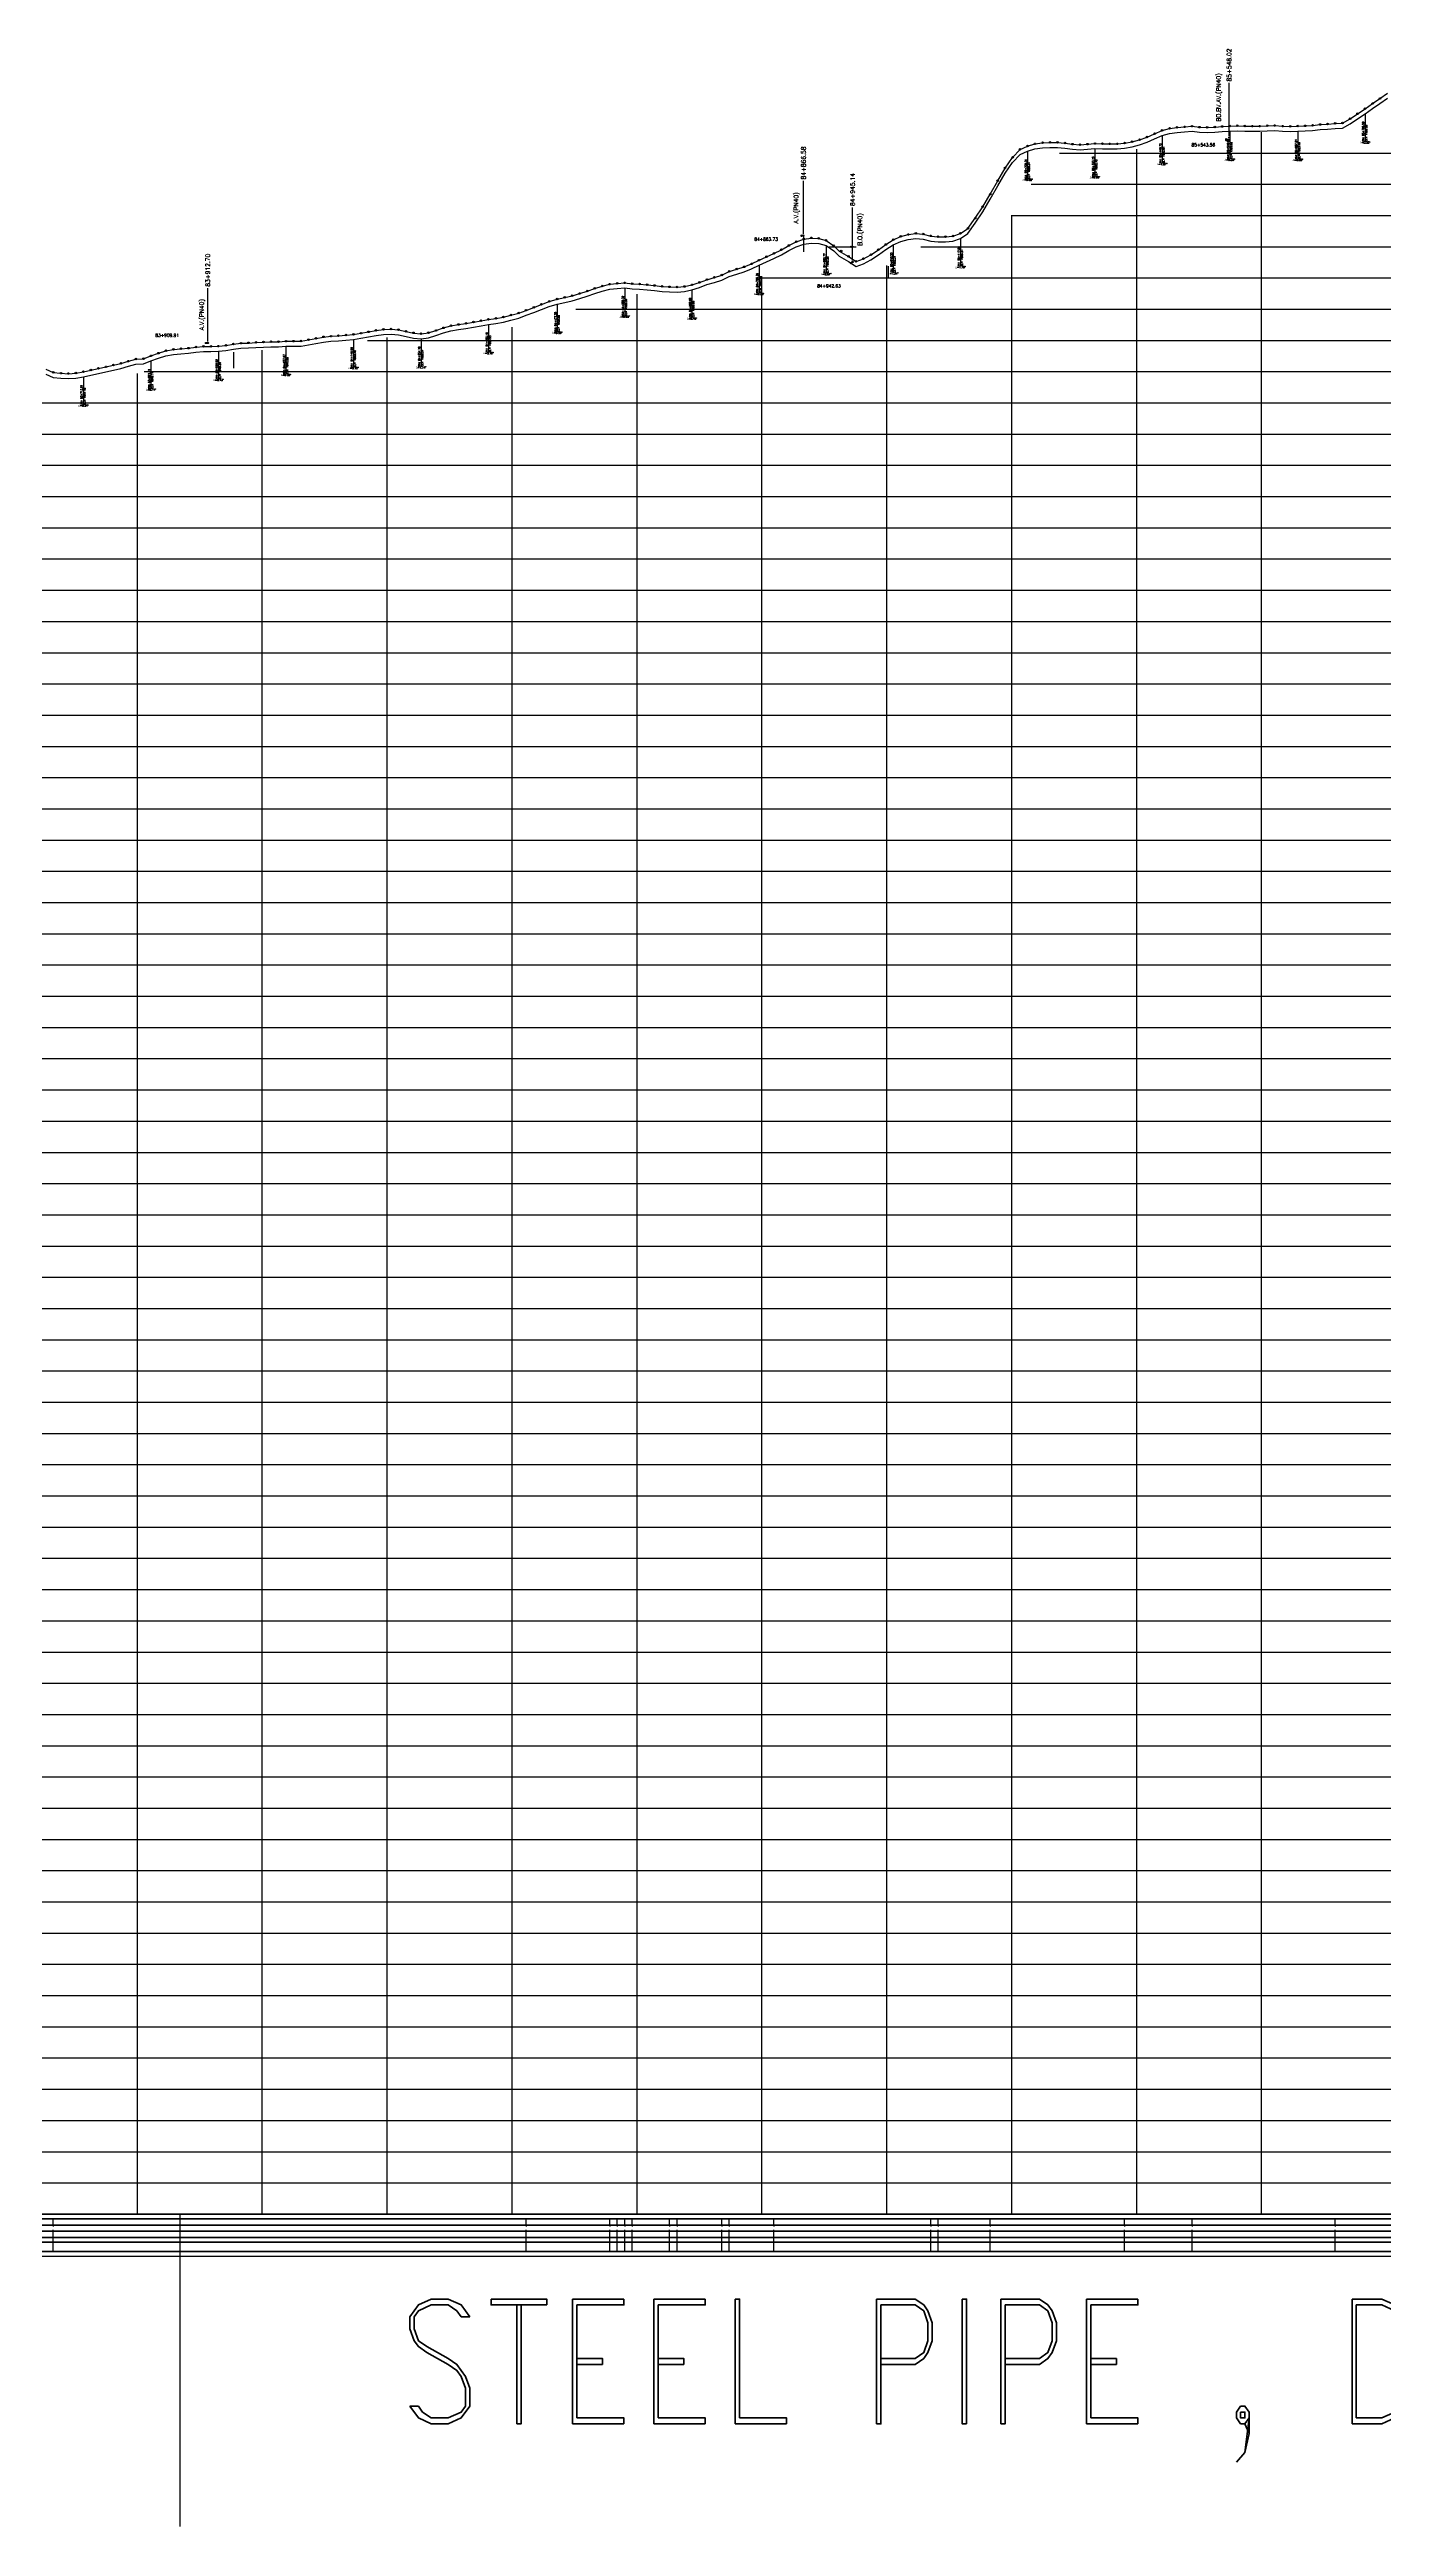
# Model space of a CAD drawing. Header units: metres. Extents: x 575895 to 634487, y 3214622 to 3222739.
# Drawn here: x 585262 to 587398, y 3214736 to 3218701 of the extents above; entities that cross this region are included whole.
import ezdxf
from ezdxf.enums import TextEntityAlignment as Align

# ---------------------------------------------------------------- set-up
doc = ezdxf.new("R2010")
doc.units = ezdxf.units.M
for name, color, linetype in [('1405-05-17--km 74+000-133+000', 150, 'Continuous'), ('C-ROAD-PROF-GRID-MAJR', 8, 'Continuous'), ('C-ROAD-PROF-LABL', 92, 'Continuous'), ('C-ROAD-PROF-STAN-GEOM', 11, 'Continuous'), ('C-ROAD-PROF-TTLB', 5, 'Continuous'), ('TXT', 2, 'Continuous'), ('TXT HOR', 2, 'Continuous'), ('V-CTRL-BMRK', 150, 'Continuous'), ('V-NODE', 1, 'Continuous')]:
    doc.layers.add(name, color=color, linetype=linetype)
doc.styles.add('MtXpl_romand_shx', font='romand.shx')
doc.styles.add('RD', font='ROMAND.SHX', dxfattribs={"height": 3.5})
doc.styles.get("Standard").update_dxf_attribs({"font": 'romanc.shx', "height": 2})

msp = doc.modelspace()

# ---------------------------------------------------------------- linework, layer by layer
at = {"flags": 128}
msp.add_lwpolyline([(585470.9, 3215235.7), (585470.9, 3214735.7)], dxfattribs=at)
msp.add_lwpolyline([(585470.9, 3215235.7), (585470.9, 3214735.7)], dxfattribs=at)
at = {"layer": '1405-05-17--km 74+000-133+000', "color": 150, "linetype": 'Continuous', "lineweight": -3, "ltscale": 2, "flags": 128}
for points in [[(585256.3, 3218189.8), (585268.2, 3218184.4), (585280.5, 3218183), (585292.5, 3218182.4), (585304.4, 3218183.1), (585316.5, 3218185.3), (585328.4, 3218188), (585340.5, 3218190.7), (585352.5, 3218193.2), (585364.5, 3218196), (585376.6, 3218198.9), (585388.6, 3218202.2), (585400.6, 3218205.8), (585412.7, 3218206.3), (585424.7, 3218210.8), (585436.7, 3218215), (585448.6, 3218219.2), (585460.7, 3218221.3), (585472.7, 3218222.3), (585484.7, 3218223.1), (585496.7, 3218224.8), (585508.7, 3218225.8), (585520.7, 3218225.9), (585532.7, 3218226.3), (585544.8, 3218227.6), (585556.7, 3218229.7), (585568.8, 3218231.1), (585580.8, 3218231.5), (585592.7, 3218232.3), (585604.8, 3218233), (585616.8, 3218233.3), (585628.9, 3218233.6), (585640.8, 3218234.2), (585652.9, 3218234.2), (585664.9, 3218234.6), (585676.9, 3218236.5), (585688.9, 3218238.9), (585700.9, 3218241.1), (585712.9, 3218242.3), (585724.8, 3218242.9), (585736.9, 3218244), (585748.9, 3218245.3), (585760.9, 3218247), (585773, 3218249.2), (585785, 3218251.6), (585797, 3218253.3), (585809, 3218253.7), (585821, 3218252.8), (585833, 3218250), (585845, 3218247.5), (585857.1, 3218246.4), (585869.1, 3218247.7), (585881, 3218251.3), (585893, 3218255.6), (585905, 3218259), (585917, 3218260.9), (585929, 3218262.7), (585941.1, 3218265), (585953.1, 3218267.2), (585965, 3218269.2), (585977, 3218270.8), (585989, 3218273), (586001, 3218276), (586013.4, 3218279.2), (586025.3, 3218283.8), (586037.7, 3218288.3), (586049.7, 3218293.2), (586062.4, 3218297.9), (586075.1, 3218301.9), (586087.1, 3218304.5), (586099, 3218307.2), (586111.2, 3218310.6), (586123.2, 3218314.5), (586135.2, 3218318.7), (586147.2, 3218322.5), (586159.1, 3218325.5), (586171.3, 3218326.9), (586183.2, 3218327.6), (586195.1, 3218326.4), (586207, 3218325.6), (586219.1, 3218324.7), (586230.9, 3218323.3), (586242.9, 3218322.1), (586254.9, 3218321.3), (586267, 3218320.8), (586278.9, 3218321.7), (586290.9, 3218324.5), (586302.9, 3218328.3), (586314.9, 3218332.9), (586326.8, 3218336.4), (586338.7, 3218340.1), (586350.6, 3218346.2), (586362.5, 3218349.8), (586374.5, 3218353.2), (586386.4, 3218358.1), (586398.2, 3218364), (586410.2, 3218369.4), (586422.1, 3218374.7), (586434, 3218380.6), (586446, 3218387.4), (586457.9, 3218393.7), (586469.9, 3218397.9), (586481.8, 3218399.6), (586493.8, 3218398.7), (586505.6, 3218395.7), (586517.8, 3218387.1), (586526.3, 3218378.7), (586541.5, 3218370.2), (586553.5, 3218362.2), (586565.4, 3218366.3), (586577.4, 3218372.7), (586589.4, 3218380.6), (586601.2, 3218389), (586613.1, 3218396.8), (586625.1, 3218402.1), (586637.2, 3218405.1), (586649.2, 3218406.8), (586661.2, 3218405.8), (586673.2, 3218402.8), (586684.9, 3218401.7), (586696.7, 3218401.5), (586708.7, 3218402.6), (586720.7, 3218406.8), (586732.8, 3218414.8), (586744.4, 3218431.2), (586756.4, 3218449.7), (586768.4, 3218469.6), (586780.4, 3218491.2), (586792.2, 3218511.5), (586804.2, 3218528.4), (586816.1, 3218541.2), (586828.2, 3218546.8), (586839.9, 3218550.2), (586852.2, 3218552), (586864, 3218552.4), (586876.1, 3218552.5), (586888.1, 3218551.4), (586900.1, 3218549.6), (586912.2, 3218549), (586924.1, 3218549.6), (586936, 3218550.7), (586948, 3218550.6), (586959.8, 3218550.2), (586971.8, 3218550.2), (586983.6, 3218551.5), (586995.6, 3218553.8), (587007.5, 3218556.7), (587019.5, 3218561), (587031.5, 3218566.4), (587043.6, 3218571.8), (587055.6, 3218574.9), (587067.6, 3218576.5), (587079.6, 3218577.4), (587091.5, 3218578.4), (587103.4, 3218576.8), (587115.8, 3218576.6), (587128, 3218577.3), (587139.8, 3218578), (587151.9, 3218578.9), (587164, 3218579.1), (587175.9, 3218578.8), (587187.9, 3218578.5), (587199.9, 3218578.5), (587212, 3218579.1), (587223.9, 3218579.5), (587236.6, 3218578.5), (587248.7, 3218578.3), (587260.8, 3218578.6), (587272.7, 3218579), (587284.5, 3218579.7), (587296.6, 3218581.2), (587308.5, 3218582.1), (587320.7, 3218583), (587332.4, 3218583.6), (587344.7, 3218590.6), (587356.5, 3218598.5), (587368.5, 3218606.5), (587380.6, 3218614.7), (587392.4, 3218622.8), (587404.4, 3218631.4)], [(585256.3, 3218181.8), (585268.2, 3218176.4), (585280.5, 3218175), (585292.5, 3218174.4), (585304.4, 3218175.1), (585316.5, 3218177.3), (585328.4, 3218180), (585340.5, 3218182.7), (585352.5, 3218185.2), (585364.5, 3218188), (585376.6, 3218190.9), (585388.6, 3218194.2), (585400.6, 3218197.8), (585412.7, 3218198.3), (585424.7, 3218202.8), (585436.7, 3218207), (585448.6, 3218211.2), (585460.7, 3218213.3), (585472.7, 3218214.3), (585484.7, 3218215.1), (585496.7, 3218216.8), (585508.7, 3218217.8), (585520.7, 3218217.9), (585532.7, 3218218.3), (585544.8, 3218219.6), (585556.7, 3218221.7), (585568.8, 3218223.1), (585580.8, 3218223.5), (585592.7, 3218224.3), (585604.8, 3218225), (585616.8, 3218225.3), (585628.9, 3218225.6), (585640.8, 3218226.2), (585652.9, 3218226.2), (585664.9, 3218226.6), (585676.9, 3218228.5), (585688.9, 3218230.9), (585700.9, 3218233.1), (585712.9, 3218234.3), (585724.8, 3218234.9), (585736.9, 3218236), (585748.9, 3218237.3), (585760.9, 3218239), (585773, 3218241.2), (585785, 3218243.6), (585797, 3218245.3), (585809, 3218245.7), (585821, 3218244.8), (585833, 3218242), (585845, 3218239.5), (585857.1, 3218238.4), (585869.1, 3218239.7), (585881, 3218243.3), (585893, 3218247.6), (585905, 3218251), (585917, 3218252.9), (585929, 3218254.7), (585941.1, 3218257), (585953.1, 3218259.2), (585965, 3218261.2), (585977, 3218262.8), (585989, 3218265), (586001, 3218268), (586013.4, 3218271.2), (586025.3, 3218275.8), (586037.7, 3218280.3), (586049.7, 3218285.2), (586062.4, 3218289.9), (586075.1, 3218293.9), (586087.1, 3218296.5), (586099, 3218299.2), (586111.2, 3218302.6), (586123.2, 3218306.5), (586135.2, 3218310.7), (586147.2, 3218314.5), (586159.1, 3218317.5), (586171.3, 3218318.9), (586183.2, 3218319.6), (586195.1, 3218318.4), (586207, 3218317.6), (586219.1, 3218316.7), (586230.9, 3218315.3), (586242.9, 3218314.1), (586254.9, 3218313.3), (586267, 3218312.8), (586278.9, 3218313.7), (586290.9, 3218316.5), (586302.9, 3218320.3), (586314.9, 3218324.9), (586326.8, 3218328.4), (586338.7, 3218332.1), (586350.6, 3218338.2), (586362.5, 3218341.8), (586374.5, 3218345.2), (586386.4, 3218350.1), (586398.2, 3218356), (586410.2, 3218361.4), (586422.1, 3218366.7), (586434, 3218372.6), (586446, 3218379.4), (586457.9, 3218385.7), (586469.9, 3218389.9), (586481.8, 3218391.6), (586493.8, 3218390.7), (586505.6, 3218387.7), (586517.8, 3218379.1), (586526.3, 3218370.7), (586541.5, 3218362.2), (586553.5, 3218354.2), (586565.4, 3218358.3), (586577.4, 3218364.7), (586589.4, 3218372.6), (586601.2, 3218381), (586613.1, 3218388.8), (586625.1, 3218394.1), (586637.2, 3218397.1), (586649.2, 3218398.8), (586661.2, 3218397.8), (586673.2, 3218394.8), (586684.9, 3218393.7), (586696.7, 3218393.5), (586708.7, 3218394.6), (586720.7, 3218398.8), (586732.8, 3218406.8), (586744.4, 3218423.2), (586756.4, 3218441.7), (586768.4, 3218461.6), (586780.4, 3218483.2), (586792.2, 3218503.5), (586804.2, 3218520.4), (586816.1, 3218533.2), (586828.2, 3218538.8), (586839.9, 3218542.2), (586852.2, 3218544), (586864, 3218544.4), (586876.1, 3218544.5), (586888.1, 3218543.4), (586900.1, 3218541.6), (586912.2, 3218541), (586924.1, 3218541.6), (586936, 3218542.7), (586948, 3218542.6), (586959.8, 3218542.2), (586971.8, 3218542.2), (586983.6, 3218543.5), (586995.6, 3218545.8), (587007.5, 3218548.7), (587019.5, 3218553), (587031.5, 3218558.4), (587043.6, 3218563.8), (587055.6, 3218566.9), (587067.6, 3218568.5), (587079.6, 3218569.4), (587091.5, 3218570.4), (587103.4, 3218568.8), (587115.8, 3218568.6), (587128, 3218569.3), (587139.8, 3218570), (587151.9, 3218570.9), (587164, 3218571.1), (587175.9, 3218570.8), (587187.9, 3218570.5), (587199.9, 3218570.5), (587212, 3218571.1), (587223.9, 3218571.5), (587236.6, 3218570.5), (587248.7, 3218570.3), (587260.8, 3218570.6), (587272.7, 3218571), (587284.5, 3218571.7), (587296.6, 3218573.2), (587308.5, 3218574.1), (587320.7, 3218575), (587332.4, 3218575.6), (587344.7, 3218582.6), (587356.5, 3218590.5), (587368.5, 3218598.5), (587380.6, 3218606.7), (587392.4, 3218614.8), (587404.4, 3218623.4)]]:
    msp.add_lwpolyline(points, dxfattribs=at)
at = {"layer": 'C-ROAD-PROF-GRID-MAJR', "color": 8, "linetype": 'Continuous', "lineweight": -3, "ltscale": 0.6}
for p, q in [((587202.9, 3215235.7), (587202.9, 3218569.2)), ((586879.5, 3218535.7), (634202.9, 3218535.7)), ((587002.9, 3215235.7), (587002.9, 3218542.1)), ((586834, 3218485.7), (634202.9, 3218485.7)), ((586802.6, 3218435.7), (634202.9, 3218435.7)), ((586802.9, 3215235.7), (586802.9, 3218436.1)), ((586510.5, 3218385.7), (586553.7, 3218385.7)), ((586602.9, 3215235.7), (586602.9, 3218355.6)), ((586657.4, 3218385.7), (634202.9, 3218385.7)), ((586394.3, 3218335.7), (634202.9, 3218335.7)), ((586402.9, 3215235.7), (586402.9, 3218338.6)), ((586104.8, 3218285.7), (634202.9, 3218285.7)), ((586202.9, 3215235.7), (586202.9, 3218309.7)), ((585771.4, 3218235.7), (634202.9, 3218235.7)), ((585802.9, 3215235.7), (585802.9, 3218240.2)), ((586002.9, 3215235.7), (586002.9, 3218256.8)), ((585602.9, 3215235.7), (585602.9, 3218219.9)), ((585402.9, 3215235.7), (585402.9, 3218182.5)), ((585413.8, 3218185.7), (634202.9, 3218185.7)), ((583461.1, 3218135.7), (634202.9, 3218135.7)), ((583425.8, 3218085.7), (634202.9, 3218085.7)), ((583390.7, 3218035.7), (634202.9, 3218035.7)), ((583124, 3217985.7), (634202.9, 3217985.7)), ((581945.1, 3217935.7), (634202.9, 3217935.7)), ((581633, 3217885.7), (634202.9, 3217885.7)), ((581370.7, 3217835.7), (634202.9, 3217835.7)), ((580454.3, 3217785.7), (634202.9, 3217785.7)), ((579879.4, 3217735.7), (634202.9, 3217735.7)), ((579207.9, 3217685.7), (634202.9, 3217685.7)), ((578887.7, 3217635.7), (634202.9, 3217635.7)), ((578337, 3217585.7), (634202.9, 3217585.7)), ((577365.6, 3217535.7), (634202.9, 3217535.7)), ((577266.7, 3217485.7), (634202.9, 3217485.7)), ((576892.4, 3217435.7), (634202.9, 3217435.7)), ((576738.6, 3217385.7), (634202.9, 3217385.7)), ((576102.9, 3217335.7), (634202.9, 3217335.7)), ((576102.9, 3217285.7), (634202.9, 3217285.7)), ((576102.9, 3217235.7), (634202.9, 3217235.7)), ((576102.9, 3217185.7), (634202.9, 3217185.7)), ((576102.9, 3217135.7), (634202.9, 3217135.7)), ((576102.9, 3217085.7), (634202.9, 3217085.7)), ((576102.9, 3217035.7), (634202.9, 3217035.7)), ((576102.9, 3216985.7), (634202.9, 3216985.7)), ((576102.9, 3216935.7), (634202.9, 3216935.7)), ((576102.9, 3216885.7), (634202.9, 3216885.7)), ((576102.9, 3216835.7), (634202.9, 3216835.7)), ((576102.9, 3216785.7), (634202.9, 3216785.7)), ((576102.9, 3216735.7), (634202.9, 3216735.7)), ((576102.9, 3216685.7), (634202.9, 3216685.7)), ((576102.9, 3216635.7), (634202.9, 3216635.7)), ((576102.9, 3216585.7), (634202.9, 3216585.7)), ((576102.9, 3216535.7), (634202.9, 3216535.7)), ((576102.9, 3216485.7), (634202.9, 3216485.7)), ((576102.9, 3216435.7), (634202.9, 3216435.7)), ((576102.9, 3216385.7), (634202.9, 3216385.7)), ((576102.9, 3216335.7), (634202.9, 3216335.7)), ((576102.9, 3216285.7), (634202.9, 3216285.7)), ((576102.9, 3216235.7), (634202.9, 3216235.7)), ((576102.9, 3216185.7), (634202.9, 3216185.7)), ((576102.9, 3216135.7), (634202.9, 3216135.7)), ((576102.9, 3216085.7), (634202.9, 3216085.7)), ((576102.9, 3216035.7), (634202.9, 3216035.7)), ((576102.9, 3215985.7), (634202.9, 3215985.7)), ((576102.9, 3215935.7), (634202.9, 3215935.7)), ((576102.9, 3215885.7), (634202.9, 3215885.7)), ((576102.9, 3215835.7), (634202.9, 3215835.7)), ((576102.9, 3215785.7), (634202.9, 3215785.7)), ((576102.9, 3215735.7), (634202.9, 3215735.7)), ((576102.9, 3215685.7), (634202.9, 3215685.7)), ((576102.9, 3215635.7), (634202.9, 3215635.7)), ((576102.9, 3215585.7), (634202.9, 3215585.7)), ((576102.9, 3215535.7), (634202.9, 3215535.7)), ((576102.9, 3215485.7), (634202.9, 3215485.7)), ((576102.9, 3215435.7), (634202.9, 3215435.7)), ((576102.9, 3215385.7), (634202.9, 3215385.7)), ((576102.9, 3215335.7), (634202.9, 3215335.7)), ((576102.9, 3215285.7), (634202.9, 3215285.7)), ((576102.9, 3215235.7), (634202.9, 3215235.7))]:
    msp.add_line(p, q, dxfattribs=at)
at = {"layer": 'C-ROAD-PROF-LABL', "color": 92, "linetype": 'Continuous', "lineweight": -3}
for p, q in [((587150.9, 3218563), (587150.9, 3218648)), ((587150.9, 3218563), (587150.9, 3218648)), ((586469.4, 3218406.1), (586469.4, 3218491.1)), ((586469.4, 3218406.1), (586469.4, 3218491.1)), ((586548, 3218363.7), (586548, 3218448.7)), ((586548, 3218363.7), (586548, 3218448.7)), ((585515.6, 3218234.5), (585515.6, 3218319.5)), ((585515.6, 3218234.5), (585515.6, 3218319.5))]:
    msp.add_line(p, q, dxfattribs=at)
at = {"layer": 'C-ROAD-PROF-STAN-GEOM', "color": 11, "linetype": 'Continuous', "lineweight": -3}
for p, q in [((587368.5, 3218598.5), (587368.5, 3218553.5)), ((587043.6, 3218563.8), (587043.6, 3218518.8)), ((587151.9, 3218570.9), (587151.9, 3218525.9)), ((587260.8, 3218570.6), (587260.8, 3218525.6)), ((586828.2, 3218538.8), (586828.2, 3218493.8)), ((586936, 3218542.7), (586936, 3218497.7)), ((586720.7, 3218398.8), (586720.7, 3218353.8)), ((586398.2, 3218356), (586398.2, 3218311)), ((586505.6, 3218387.7), (586505.6, 3218342.7)), ((586613.1, 3218388.8), (586613.1, 3218343.8)), ((586183.2, 3218319.6), (586183.2, 3218274.6)), ((586290.9, 3218316.5), (586290.9, 3218271.5)), ((586075.1, 3218293.9), (586075.1, 3218248.9)), ((585748.9, 3218237.3), (585748.9, 3218192.3)), ((585857.1, 3218238.4), (585857.1, 3218193.4)), ((585965, 3218261.2), (585965, 3218216.2)), ((585424.7, 3218202.8), (585424.7, 3218157.8)), ((585532.7, 3218218.3), (585532.7, 3218173.3)), ((585640.8, 3218226.2), (585640.8, 3218181.2)), ((585316.5, 3218177.3), (585316.5, 3218132.3))]:
    msp.add_line(p, q, dxfattribs=at)
at = {"layer": 'C-ROAD-PROF-TTLB', "color": 5, "linetype": 'Continuous', "lineweight": -3}
for points in [[(576102.9, 3215228.2), (634304.9, 3215228.2), (634304.9, 3215235.7), (576102.9, 3215235.7)], [(576102.9, 3215218.2), (634304.9, 3215218.2), (634304.9, 3215228.2), (576102.9, 3215228.2)], [(576102.9, 3215208.2), (634304.9, 3215208.2), (634304.9, 3215218.2), (576102.9, 3215218.2)], [(576102.9, 3215198.2), (634304.9, 3215198.2), (634304.9, 3215208.2), (576102.9, 3215208.2)], [(576102.9, 3215190.7), (634304.9, 3215190.7), (634304.9, 3215198.2), (576102.9, 3215198.2)], [(576102.9, 3215175.7), (634304.9, 3215175.7), (634304.9, 3215190.7), (576102.9, 3215190.7)], [(576102.9, 3215168.2), (634304.9, 3215168.2), (634304.9, 3215175.7), (576102.9, 3215175.7)]]:
    msp.add_3dface(points, dxfattribs=at)
at = {"layer": 'TXT', "color": 2, "linetype": 'Continuous', "lineweight": -3}
for p, q in [((586469.4, 3218403.5), (586469.4, 3218377.6)), ((586604.8, 3218354.5), (586604.8, 3218336)), ((585556.9, 3218217), (585556.9, 3218191.1))]:
    msp.add_line(p, q, dxfattribs=at)
msp.add_lwpolyline([(587150.9, 3218563), (587150.9, 3218602.2)], dxfattribs=at)
at = {"layer": 'TXT HOR', "color": 255, "linetype": 'Continuous', "lineweight": -3}
for p, q in [((585268.3, 3215218.2), (585268.3, 3215228.2)), ((585268.3, 3215218.2), (585268.3, 3215215.7)), ((586025.3, 3215218.2), (586025.3, 3215228.2)), ((586025.3, 3215218.2), (586025.3, 3215215.7)), ((586159.1, 3215218.2), (586159.1, 3215228.2)), ((586159.1, 3215218.2), (586159.1, 3215215.7)), ((586171.3, 3215218.2), (586171.3, 3215228.2)), ((586171.3, 3215218.2), (586171.3, 3215215.7)), ((586183.2, 3215218.2), (586183.2, 3215228.2)), ((586183.2, 3215218.2), (586183.2, 3215215.7)), ((586195.1, 3215218.2), (586195.1, 3215228.2)), ((586195.1, 3215218.2), (586195.1, 3215215.7)), ((586254.9, 3215218.2), (586254.9, 3215228.2)), ((586254.9, 3215218.2), (586254.9, 3215215.7)), ((586267, 3215218.2), (586267, 3215228.2)), ((586267, 3215218.2), (586267, 3215215.7)), ((586338.7, 3215218.2), (586338.7, 3215228.2)), ((586338.7, 3215218.2), (586338.7, 3215215.7)), ((586350.6, 3215218.2), (586350.6, 3215228.2)), ((586350.6, 3215218.2), (586350.6, 3215215.7)), ((586422.1, 3215218.2), (586422.1, 3215228.2)), ((586422.1, 3215218.2), (586422.1, 3215215.7)), ((586673.2, 3215218.2), (586673.2, 3215228.2)), ((586673.2, 3215218.2), (586673.2, 3215215.7)), ((586684.9, 3215218.2), (586684.9, 3215228.2)), ((586684.9, 3215218.2), (586684.9, 3215215.7)), ((586768.4, 3215218.2), (586768.4, 3215228.2)), ((586768.4, 3215218.2), (586768.4, 3215215.7)), ((586983.6, 3215218.2), (586983.6, 3215228.2)), ((586983.6, 3215218.2), (586983.6, 3215215.7)), ((587091.5, 3215218.2), (587091.5, 3215228.2)), ((587091.5, 3215218.2), (587091.5, 3215215.7)), ((587320.7, 3215218.2), (587320.7, 3215228.2)), ((587320.7, 3215218.2), (587320.7, 3215215.7)), ((585268.3, 3215175.7), (585268.3, 3215210.7)), ((586025.3, 3215175.7), (586025.3, 3215210.7)), ((586159.1, 3215175.7), (586159.1, 3215210.7)), ((586171.3, 3215175.7), (586171.3, 3215210.7)), ((586183.2, 3215175.7), (586183.2, 3215210.7)), ((586195.1, 3215175.7), (586195.1, 3215210.7)), ((586254.9, 3215175.7), (586254.9, 3215210.7)), ((586267, 3215175.7), (586267, 3215210.7)), ((586338.7, 3215175.7), (586338.7, 3215210.7)), ((586350.6, 3215175.7), (586350.6, 3215210.7)), ((586422.1, 3215175.7), (586422.1, 3215210.7)), ((586673.2, 3215175.7), (586673.2, 3215210.7)), ((586684.9, 3215175.7), (586684.9, 3215210.7)), ((586768.4, 3215175.7), (586768.4, 3215210.7)), ((586983.6, 3215175.7), (586983.6, 3215210.7)), ((587091.5, 3215175.7), (587091.5, 3215210.7)), ((587320.7, 3215175.7), (587320.7, 3215210.7))]:
    msp.add_line(p, q, dxfattribs=at)
at = {"layer": 'V-CTRL-BMRK'}
for p, q in [((587145.1, 3218556.2), (587147.6, 3218556.2)), ((587145.2, 3218557.7), (587147.7, 3218557.7)), ((587145.2, 3218557.7), (587147.7, 3218557.7)), ((587146.4, 3218556.4), (587146.4, 3218558.9)), ((587146.4, 3218556.4), (587146.4, 3218558.9)), ((587146.4, 3218555), (587146.4, 3218557.5)), ((587149.5, 3218556.7), (587152, 3218556.7)), ((587149.6, 3218560.5), (587152.1, 3218560.5)), ((587149.6, 3218560.5), (587152.1, 3218560.5)), ((587150.8, 3218555.5), (587150.8, 3218558)), ((587150.9, 3218559.2), (587150.9, 3218561.7)), ((587150.9, 3218559.2), (587150.9, 3218561.7)), ((586465.4, 3218403.7), (586467.9, 3218403.7)), ((586465.4, 3218403), (586467.9, 3218403)), ((586466.6, 3218402.4), (586466.6, 3218404.9)), ((586466.6, 3218401.7), (586466.6, 3218404.2)), ((586468.2, 3218403.6), (586470.7, 3218403.6)), ((586468.2, 3218403.5), (586470.7, 3218403.5)), ((586469.4, 3218402.3), (586469.4, 3218404.8)), ((586469.4, 3218402.3), (586469.4, 3218404.8)), ((586544.2, 3218385.5), (586546.7, 3218385.5)), ((586544.2, 3218359.4), (586546.7, 3218359.4)), ((586544.2, 3218359.4), (586546.7, 3218359.4)), ((586545.4, 3218384.2), (586545.4, 3218386.7)), ((586545.5, 3218358.2), (586545.5, 3218360.7)), ((586545.5, 3218358.1), (586545.5, 3218360.6)), ((586546.7, 3218361.2), (586549.2, 3218361.2)), ((586546.7, 3218361.1), (586549.2, 3218361.1)), ((586546.8, 3218385.5), (586549.3, 3218385.5)), ((586548, 3218384.2), (586548, 3218386.7)), ((586548, 3218359.9), (586548, 3218362.4)), ((586548, 3218359.9), (586548, 3218362.4)), ((585511.5, 3218231.5), (585514, 3218231.5)), ((585511.5, 3218231.5), (585514, 3218231.5)), ((585511.5, 3218231.4), (585514, 3218231.4)), ((585512.8, 3218230.3), (585512.8, 3218232.8)), ((585512.8, 3218230.2), (585512.8, 3218232.7)), ((585512.8, 3218230.2), (585512.8, 3218232.7)), ((585514.3, 3218232), (585516.8, 3218232)), ((585514.3, 3218231.9), (585516.8, 3218231.9)), ((585514.4, 3218231.4), (585516.9, 3218231.4)), ((585515.6, 3218230.7), (585515.6, 3218233.2)), ((585515.6, 3218230.7), (585515.6, 3218233.2)), ((585515.6, 3218230.2), (585515.6, 3218232.7))]:
    msp.add_line(p, q, dxfattribs=at)
at = {"layer": 'V-CTRL-BMRK', "const_width": 0.962}
for points in [[(587145.9, 3218556.2, 0.414214), (587146.4, 3218555.8, 1)], [(587145.9, 3218557.7, 0.414214), (587146.4, 3218557.2, 1)], [(587145.9, 3218557.7, 0.414214), (587146.4, 3218557.2, 1)], [(587146.9, 3218557.7, 0.414214), (587146.4, 3218558.1, 1)], [(587146.9, 3218557.7, 0.414214), (587146.4, 3218558.2, 1)], [(587146.8, 3218556.2, 0.414214), (587146.4, 3218556.7, 1)], [(587150.3, 3218556.7, 0.414214), (587150.8, 3218556.3, 1)], [(587150.4, 3218560.5, 0.414214), (587150.9, 3218560, 1)], [(587150.4, 3218560.5, 0.414214), (587150.9, 3218560, 1)], [(587151.3, 3218556.7, 0.414214), (587150.8, 3218557.2, 1)], [(587151.4, 3218560.5, 0.414214), (587150.9, 3218560.9, 1)], [(587151.4, 3218560.5, 0.414214), (587150.9, 3218561, 1)], [(586466.1, 3218403.7, 0.414214), (586466.6, 3218403.2, 1)], [(586466.2, 3218403, 0.414214), (586466.6, 3218402.5, 1)], [(586467.1, 3218403.7, 0.414214), (586466.6, 3218404.2, 1)], [(586467.1, 3218403, 0.414214), (586466.6, 3218403.4, 1)], [(586469, 3218403.6, 0.414214), (586469.4, 3218403.1, 1)], [(586469, 3218403.5, 0.414214), (586469.4, 3218403.1, 1)], [(586469.9, 3218403.6, 0.414214), (586469.4, 3218404, 1)], [(586469.9, 3218403.5, 0.414214), (586469.4, 3218404, 1)], [(586544.9, 3218385.5, 0.414214), (586545.4, 3218385, 1)], [(586545, 3218359.4, 0.414214), (586545.5, 3218358.9, 1)], [(586545, 3218359.4, 0.414214), (586545.5, 3218358.9, 1)], [(586545.9, 3218385.5, 0.414214), (586545.4, 3218385.9, 1)], [(586546, 3218359.4, 0.414214), (586545.5, 3218359.9, 1)], [(586546, 3218359.4, 0.414214), (586545.5, 3218359.8, 1)], [(586547.5, 3218385.5, 0.414214), (586548, 3218385, 1)], [(586547.5, 3218361.2, 0.414214), (586548, 3218360.7, 1)], [(586547.5, 3218361.1, 0.414214), (586548, 3218360.7, 1)], [(586548.5, 3218385.5, 0.414214), (586548, 3218385.9, 1)], [(586548.5, 3218361.2, 0.414214), (586548, 3218361.6, 1)], [(586548.5, 3218361.1, 0.414214), (586548, 3218361.6, 1)], [(585512.3, 3218231.5, 0.414214), (585512.8, 3218231.1, 1)], [(585512.3, 3218231.5, 0.414214), (585512.8, 3218231, 1)], [(585512.3, 3218231.4, 0.414214), (585512.8, 3218231, 1)], [(585513.2, 3218231.5, 0.414214), (585512.8, 3218232, 1)], [(585513.2, 3218231.5, 0.414214), (585512.8, 3218231.9, 1)], [(585513.2, 3218231.4, 0.414214), (585512.8, 3218231.9, 1)], [(585515.1, 3218232, 0.414214), (585515.6, 3218231.5, 1)], [(585515.1, 3218231.9, 0.414214), (585515.6, 3218231.5, 1)], [(585515.1, 3218231.4, 0.414214), (585515.6, 3218230.9, 1)], [(585516, 3218232, 0.414214), (585515.6, 3218232.4, 1)], [(585516, 3218231.9, 0.414214), (585515.6, 3218232.4, 1)], [(585516.1, 3218231.4, 0.414214), (585515.6, 3218231.9, 1)]]:
    msp.add_lwpolyline(points, format="xyb", dxfattribs=at)
at = {"layer": 'V-CTRL-BMRK'}
for centre in [(587146.4, 3218556.2), (587146.4, 3218557.7), (587146.4, 3218557.7), (587150.8, 3218556.7), (587150.9, 3218560.5), (587150.9, 3218560.5), (586466.6, 3218403.7), (586466.6, 3218403), (586469.4, 3218403.6), (586469.4, 3218403.5), (586545.4, 3218385.5), (586545.5, 3218359.4), (586545.5, 3218359.4), (586548, 3218385.5), (586548, 3218361.2), (586548, 3218361.1), (585512.8, 3218231.5), (585512.8, 3218231.5), (585512.8, 3218231.4), (585515.6, 3218232), (585515.6, 3218231.9), (585515.6, 3218231.4)]:
    msp.add_circle(centre, 0.962, dxfattribs=at)
at = {"layer": 'V-NODE', "lineweight": -2}
for p, q in [((587344.7, 3218590.8), (587344.7, 3218590.8)), ((587356.5, 3218598.7), (587356.5, 3218598.7)), ((587368.5, 3218606.7), (587368.5, 3218606.7)), ((587380.6, 3218614.9), (587380.6, 3218614.9)), ((587392.4, 3218623), (587392.4, 3218623)), ((586839.9, 3218550.4), (586839.9, 3218550.4)), ((586852.2, 3218552.2), (586852.2, 3218552.2)), ((586864, 3218552.6), (586864, 3218552.6)), ((586876.1, 3218552.7), (586876.1, 3218552.7)), ((586888.1, 3218551.6), (586888.1, 3218551.6)), ((586900.1, 3218549.8), (586900.1, 3218549.8)), ((586912.2, 3218549.2), (586912.2, 3218549.2)), ((586924.1, 3218549.8), (586924.1, 3218549.8)), ((586936, 3218550.9), (586936, 3218550.9)), ((586948, 3218550.8), (586948, 3218550.8)), ((586959.8, 3218550.4), (586959.8, 3218550.4)), ((586971.8, 3218550.4), (586971.8, 3218550.4)), ((586983.6, 3218551.7), (586983.6, 3218551.7)), ((586995.6, 3218554), (586995.6, 3218554)), ((587007.5, 3218556.9), (587007.5, 3218556.9)), ((587019.5, 3218561.2), (587019.5, 3218561.2)), ((587031.5, 3218566.6), (587031.5, 3218566.6)), ((587043.6, 3218572), (587043.6, 3218572)), ((587055.6, 3218575.1), (587055.6, 3218575.1)), ((587067.6, 3218576.7), (587067.6, 3218576.7)), ((587079.6, 3218577.6), (587079.6, 3218577.6)), ((587091.5, 3218578.6), (587091.5, 3218578.6)), ((587103.4, 3218577), (587103.4, 3218577)), ((587115.8, 3218576.8), (587115.8, 3218576.8)), ((587128, 3218577.5), (587128, 3218577.5)), ((587139.8, 3218578.2), (587139.8, 3218578.2)), ((587151.9, 3218579.1), (587151.9, 3218579.1)), ((587164, 3218579.3), (587164, 3218579.3)), ((587175.9, 3218579), (587175.9, 3218579)), ((587187.9, 3218578.7), (587187.9, 3218578.7)), ((587199.9, 3218578.7), (587199.9, 3218578.7)), ((587212, 3218579.3), (587212, 3218579.3)), ((587223.9, 3218579.7), (587223.9, 3218579.7)), ((587236.6, 3218578.7), (587236.6, 3218578.7)), ((587248.7, 3218578.5), (587248.7, 3218578.5)), ((587260.8, 3218578.8), (587260.8, 3218578.8)), ((587272.7, 3218579.2), (587272.7, 3218579.2)), ((587284.5, 3218579.9), (587284.5, 3218579.9)), ((587296.6, 3218581.4), (587296.6, 3218581.4)), ((587308.5, 3218582.3), (587308.5, 3218582.3)), ((587320.7, 3218583.2), (587320.7, 3218583.2)), ((587332.4, 3218583.8), (587332.4, 3218583.8)), ((586792.2, 3218511.7), (586792.2, 3218511.7)), ((586804.2, 3218528.6), (586804.2, 3218528.6)), ((586816.1, 3218541.4), (586816.1, 3218541.4)), ((586828.2, 3218547), (586828.2, 3218547)), ((586768.4, 3218469.8), (586768.4, 3218469.8)), ((586780.4, 3218491.4), (586780.4, 3218491.4)), ((586744.4, 3218431.4), (586744.4, 3218431.4)), ((586756.4, 3218449.9), (586756.4, 3218449.9)), ((586457.9, 3218393.9), (586457.9, 3218393.9)), ((586469.9, 3218398.1), (586469.9, 3218398.1)), ((586481.8, 3218399.8), (586481.8, 3218399.8)), ((586493.8, 3218398.9), (586493.8, 3218398.9)), ((586505.6, 3218395.9), (586505.6, 3218395.9)), ((586613.1, 3218397), (586613.1, 3218397)), ((586625.1, 3218402.3), (586625.1, 3218402.3)), ((586637.2, 3218405.3), (586637.2, 3218405.3)), ((586649.2, 3218407), (586649.2, 3218407)), ((586661.2, 3218406), (586661.2, 3218406)), ((586673.2, 3218403), (586673.2, 3218403)), ((586684.9, 3218401.9), (586684.9, 3218401.9)), ((586696.7, 3218401.7), (586696.7, 3218401.7)), ((586708.7, 3218402.8), (586708.7, 3218402.8)), ((586720.7, 3218407), (586720.7, 3218407)), ((586732.8, 3218415), (586732.8, 3218415)), ((586374.5, 3218353.4), (586374.5, 3218353.4)), ((586386.4, 3218358.3), (586386.4, 3218358.3)), ((586398.2, 3218364.2), (586398.2, 3218364.2)), ((586410.2, 3218369.6), (586410.2, 3218369.6)), ((586422.1, 3218374.9), (586422.1, 3218374.9)), ((586434, 3218380.8), (586434, 3218380.8)), ((586446, 3218387.6), (586446, 3218387.6)), ((586517.8, 3218387.3), (586517.8, 3218387.3)), ((586529.7, 3218378.9), (586529.7, 3218378.9)), ((586541.5, 3218370.4), (586541.5, 3218370.4)), ((586553.5, 3218362.4), (586553.5, 3218362.4)), ((586565.4, 3218366.5), (586565.4, 3218366.5)), ((586577.4, 3218372.9), (586577.4, 3218372.9)), ((586589.4, 3218380.8), (586589.4, 3218380.8)), ((586601.2, 3218389.2), (586601.2, 3218389.2)), ((586111.2, 3218310.8), (586111.2, 3218310.8)), ((586123.2, 3218314.7), (586123.2, 3218314.7)), ((586135.2, 3218318.9), (586135.2, 3218318.9)), ((586147.2, 3218322.7), (586147.2, 3218322.7)), ((586159.1, 3218325.7), (586159.1, 3218325.7)), ((586171.3, 3218327.1), (586171.3, 3218327.1)), ((586183.2, 3218327.8), (586183.2, 3218327.8)), ((586195.1, 3218326.6), (586195.1, 3218326.6)), ((586207, 3218325.8), (586207, 3218325.8)), ((586219.1, 3218324.9), (586219.1, 3218324.9)), ((586230.9, 3218323.5), (586230.9, 3218323.5)), ((586242.9, 3218322.3), (586242.9, 3218322.3)), ((586254.9, 3218321.5), (586254.9, 3218321.5)), ((586267, 3218321), (586267, 3218321)), ((586278.9, 3218321.9), (586278.9, 3218321.9)), ((586290.9, 3218324.7), (586290.9, 3218324.7)), ((586302.9, 3218328.5), (586302.9, 3218328.5)), ((586314.9, 3218333.1), (586314.9, 3218333.1)), ((586326.8, 3218336.6), (586326.8, 3218336.6)), ((586338.7, 3218340.3), (586338.7, 3218340.3)), ((586350.6, 3218346.4), (586350.6, 3218346.4)), ((586362.5, 3218350), (586362.5, 3218350)), ((585989, 3218273.2), (585989, 3218273.2)), ((586001, 3218276.2), (586001, 3218276.2)), ((586013.4, 3218279.4), (586013.4, 3218279.4)), ((586025.3, 3218284), (586025.3, 3218284)), ((586037.7, 3218288.5), (586037.7, 3218288.5)), ((586049.7, 3218293.4), (586049.7, 3218293.4)), ((586062.4, 3218298.1), (586062.4, 3218298.1)), ((586075.1, 3218302.1), (586075.1, 3218302.1)), ((586087.1, 3218304.7), (586087.1, 3218304.7)), ((586099, 3218307.4), (586099, 3218307.4)), ((585580.8, 3218231.7), (585580.8, 3218231.7)), ((585592.7, 3218232.5), (585592.7, 3218232.5)), ((585604.8, 3218233.2), (585604.8, 3218233.2)), ((585616.8, 3218233.5), (585616.8, 3218233.5)), ((585628.9, 3218233.8), (585628.9, 3218233.8)), ((585640.8, 3218234.4), (585640.8, 3218234.4)), ((585652.9, 3218234.4), (585652.9, 3218234.4)), ((585664.9, 3218234.8), (585664.9, 3218234.8)), ((585676.9, 3218236.7), (585676.9, 3218236.7)), ((585688.9, 3218239.1), (585688.9, 3218239.1)), ((585700.9, 3218241.3), (585700.9, 3218241.3)), ((585712.9, 3218242.5), (585712.9, 3218242.5)), ((585724.8, 3218243.1), (585724.8, 3218243.1)), ((585736.9, 3218244.2), (585736.9, 3218244.2)), ((585748.9, 3218245.5), (585748.9, 3218245.5)), ((585760.9, 3218247.2), (585760.9, 3218247.2)), ((585773, 3218249.4), (585773, 3218249.4)), ((585785, 3218251.8), (585785, 3218251.8)), ((585797, 3218253.5), (585797, 3218253.5)), ((585809, 3218253.9), (585809, 3218253.9)), ((585821, 3218253), (585821, 3218253)), ((585833, 3218250.2), (585833, 3218250.2)), ((585845, 3218247.7), (585845, 3218247.7)), ((585857.1, 3218246.6), (585857.1, 3218246.6)), ((585869.1, 3218247.9), (585869.1, 3218247.9)), ((585881, 3218251.5), (585881, 3218251.5)), ((585893, 3218255.8), (585893, 3218255.8)), ((585905, 3218259.2), (585905, 3218259.2)), ((585917, 3218261.1), (585917, 3218261.1)), ((585929, 3218262.9), (585929, 3218262.9)), ((585941.1, 3218265.2), (585941.1, 3218265.2)), ((585953.1, 3218267.4), (585953.1, 3218267.4)), ((585965, 3218269.4), (585965, 3218269.4)), ((585977, 3218271), (585977, 3218271)), ((585352.5, 3218193.4), (585352.5, 3218193.4)), ((585364.5, 3218196.2), (585364.5, 3218196.2)), ((585376.6, 3218199.1), (585376.6, 3218199.1)), ((585388.6, 3218202.4), (585388.6, 3218202.4)), ((585400.6, 3218206), (585400.6, 3218206)), ((585412.7, 3218206.5), (585412.7, 3218206.5)), ((585424.7, 3218211), (585424.7, 3218211)), ((585436.7, 3218215.2), (585436.7, 3218215.2)), ((585448.6, 3218219.4), (585448.6, 3218219.4)), ((585460.7, 3218221.5), (585460.7, 3218221.5)), ((585472.7, 3218222.5), (585472.7, 3218222.5)), ((585484.7, 3218223.3), (585484.7, 3218223.3)), ((585496.7, 3218225), (585496.7, 3218225)), ((585508.7, 3218226), (585508.7, 3218226)), ((585520.7, 3218226.1), (585520.7, 3218226.1)), ((585532.7, 3218226.5), (585532.7, 3218226.5)), ((585544.8, 3218227.8), (585544.8, 3218227.8)), ((585556.7, 3218229.9), (585556.7, 3218229.9)), ((585568.8, 3218231.3), (585568.8, 3218231.3)), ((585268.2, 3218184.6), (585268.2, 3218184.6)), ((585280.5, 3218183.2), (585280.5, 3218183.2)), ((585292.5, 3218182.6), (585292.5, 3218182.6)), ((585304.4, 3218183.3), (585304.4, 3218183.3)), ((585316.5, 3218185.5), (585316.5, 3218185.5)), ((585328.4, 3218188.2), (585328.4, 3218188.2)), ((585340.5, 3218190.9), (585340.5, 3218190.9))]:
    msp.add_line(p, q, dxfattribs=at)
for centre in [(587344.7, 3218590.8), (587356.5, 3218598.7), (587368.5, 3218606.7), (587380.6, 3218614.9), (587392.4, 3218623), (586839.9, 3218550.4), (586852.2, 3218552.2), (586864, 3218552.6), (586876.1, 3218552.7), (586888.1, 3218551.6), (586900.1, 3218549.8), (586912.2, 3218549.2), (586924.1, 3218549.8), (586936, 3218550.9), (586948, 3218550.8), (586959.8, 3218550.4), (586971.8, 3218550.4), (586983.6, 3218551.7), (586995.6, 3218554), (587007.5, 3218556.9), (587019.5, 3218561.2), (587031.5, 3218566.6), (587043.6, 3218572), (587055.6, 3218575.1), (587067.6, 3218576.7), (587079.6, 3218577.6), (587091.5, 3218578.6), (587103.4, 3218577), (587115.8, 3218576.8), (587128, 3218577.5), (587139.8, 3218578.2), (587151.9, 3218579.1), (587164, 3218579.3), (587175.9, 3218579), (587187.9, 3218578.7), (587199.9, 3218578.7), (587212, 3218579.3), (587223.9, 3218579.7), (587236.6, 3218578.7), (587248.7, 3218578.5), (587260.8, 3218578.8), (587272.7, 3218579.2), (587284.5, 3218579.9), (587296.6, 3218581.4), (587308.5, 3218582.3), (587320.7, 3218583.2), (587332.4, 3218583.8), (586792.2, 3218511.7), (586804.2, 3218528.6), (586816.1, 3218541.4), (586828.2, 3218547), (586768.4, 3218469.8), (586780.4, 3218491.4), (586744.4, 3218431.4), (586756.4, 3218449.9), (586457.9, 3218393.9), (586469.9, 3218398.1), (586481.8, 3218399.8), (586493.8, 3218398.9), (586505.6, 3218395.9), (586601.2, 3218389.2), (586613.1, 3218397), (586625.1, 3218402.3), (586637.2, 3218405.3), (586649.2, 3218407), (586661.2, 3218406), (586673.2, 3218403), (586684.9, 3218401.9), (586696.7, 3218401.7), (586708.7, 3218402.8), (586720.7, 3218407), (586732.8, 3218415), (586362.5, 3218350), (586374.5, 3218353.4), (586386.4, 3218358.3), (586398.2, 3218364.2), (586410.2, 3218369.6), (586422.1, 3218374.9), (586434, 3218380.8), (586446, 3218387.6), (586517.8, 3218387.3), (586529.7, 3218378.9), (586541.5, 3218370.4), (586553.5, 3218362.4), (586565.4, 3218366.5), (586577.4, 3218372.9), (586589.4, 3218380.8), (586111.2, 3218310.8), (586123.2, 3218314.7), (586135.2, 3218318.9), (586147.2, 3218322.7), (586159.1, 3218325.7), (586171.3, 3218327.1), (586183.2, 3218327.8), (586195.1, 3218326.6), (586207, 3218325.8), (586219.1, 3218324.9), (586230.9, 3218323.5), (586242.9, 3218322.3), (586254.9, 3218321.5), (586267, 3218321), (586278.9, 3218321.9), (586290.9, 3218324.7), (586302.9, 3218328.5), (586314.9, 3218333.1), (586326.8, 3218336.6), (586338.7, 3218340.3), (586350.6, 3218346.4), (585977, 3218271), (585989, 3218273.2), (586001, 3218276.2), (586013.4, 3218279.4), (586025.3, 3218284), (586037.7, 3218288.5), (586049.7, 3218293.4), (586062.4, 3218298.1), (586075.1, 3218302.1), (586087.1, 3218304.7), (586099, 3218307.4), (585568.8, 3218231.3), (585580.8, 3218231.7), (585592.7, 3218232.5), (585604.8, 3218233.2), (585616.8, 3218233.5), (585628.9, 3218233.8), (585640.8, 3218234.4), (585652.9, 3218234.4), (585664.9, 3218234.8), (585676.9, 3218236.7), (585688.9, 3218239.1), (585700.9, 3218241.3), (585712.9, 3218242.5), (585724.8, 3218243.1), (585736.9, 3218244.2), (585748.9, 3218245.5), (585760.9, 3218247.2), (585773, 3218249.4), (585785, 3218251.8), (585797, 3218253.5), (585809, 3218253.9), (585821, 3218253), (585833, 3218250.2), (585845, 3218247.7), (585857.1, 3218246.6), (585869.1, 3218247.9), (585881, 3218251.5), (585893, 3218255.8), (585905, 3218259.2), (585917, 3218261.1), (585929, 3218262.9), (585941.1, 3218265.2), (585953.1, 3218267.4), (585965, 3218269.4), (585340.5, 3218190.9), (585352.5, 3218193.4), (585364.5, 3218196.2), (585376.6, 3218199.1), (585388.6, 3218202.4), (585400.6, 3218206), (585412.7, 3218206.5), (585424.7, 3218211), (585436.7, 3218215.2), (585448.6, 3218219.4), (585460.7, 3218221.5), (585472.7, 3218222.5), (585484.7, 3218223.3), (585496.7, 3218225), (585508.7, 3218226), (585520.7, 3218226.1), (585532.7, 3218226.5), (585544.8, 3218227.8), (585556.7, 3218229.9), (585268.2, 3218184.6), (585280.5, 3218183.2), (585292.5, 3218182.6), (585304.4, 3218183.3), (585316.5, 3218185.5), (585328.4, 3218188.2)]:
    msp.add_circle(centre, 1.25, dxfattribs=at)

# ---------------------------------------------------------------- texts
at = {"layer": 'C-ROAD-PROF-LABL', "color": 2, "linetype": 'Continuous', "lineweight": -3, "char_height": 7, "attachment_point": 4, "rotation": 90}
for s, insert in [('{\\C7;85+548.02}', (587150.9, 3218650.1)), ('{\\C7;85+548.02}', (587150.9, 3218650.1)), ('{\\C7;84+866.58}', (586469.4, 3218493.2)), ('{\\C7;84+866.58}', (586469.4, 3218493.2)), ('{\\C7;84+945.14}', (586548, 3218450.8)), ('{\\C7;84+945.14}', (586548, 3218450.8)), ('{\\C7;83+912.70}', (585515.6, 3218321.6)), ('{\\C7;83+912.70}', (585515.6, 3218321.6))]:
    msp.add_mtext(s, dxfattribs=dict(at, insert=insert))
at = {"layer": 'C-ROAD-PROF-LABL', "color": 92, "linetype": 'Continuous', "lineweight": -3, "char_height": 5, "attachment_point": 6}
for s, insert in [('{\\C7;85+543.56}', (587128.5, 3218548.8)), ('{\\C7;84+863.73}', (586428.4, 3218397.7)), ('{\\C7;84+942.63}', (586529.1, 3218322.9)), ('{\\C7;83+909.91}', (585469.5, 3218243.9))]:
    msp.add_mtext(s, dxfattribs=dict(at, insert=insert))
at = {"layer": 'C-ROAD-PROF-STAN-GEOM', "color": 11, "linetype": 'Continuous', "lineweight": -3, "char_height": 3, "attachment_point": 1, "rotation": 90, "style": 'RD'}
for s, insert in [('{\\Fromand.shx|c0;\\C7;KM: 85+440.72}', (587039.2, 3218519.4)), ('{\\Fromand.shx|c0;\\C7;KM: 85+549.04}', (587147.5, 3218526.5)), ('{\\Fromand.shx|c0;\\C7;EL= 1983.52}', (587152.5, 3218526.5)), ('{\\Fromand.shx|c0;\\C7;KM: 85+657.91}', (587256.4, 3218526.2)), ('{\\Fromand.shx|c0;\\C7;EL= 1983.49}', (587261.4, 3218526.2)), ('{\\Fromand.shx|c0;\\C7;KM: 85+765.59}', (587364.1, 3218554.1)), ('{\\Fromand.shx|c0;\\C7;EL= 1986.28}', (587369.1, 3218554.1)), ('{\\Fromand.shx|c0;\\C7;KM: 85+225.31}', (586823.8, 3218494.4)), ('{\\Fromand.shx|c0;\\C7;EL= 1980.31}', (586828.8, 3218494.4)), ('{\\Fromand.shx|c0;\\C7;KM: 85+333.15}', (586931.6, 3218498.3)), ('{\\Fromand.shx|c0;\\C7;EL= 1980.70}', (586936.6, 3218498.3)), ('{\\Fromand.shx|c0;\\C7;EL= 1982.81}', (587044.2, 3218519.4)), ('{\\Fromand.shx|c0;\\C7;KM: 84+902.77}', (586501.3, 3218343.3)), ('{\\Fromand.shx|c0;\\C7;EL= 1965.20}', (586506.3, 3218343.3)), ('{\\Fromand.shx|c0;\\C7;KM: 85+010.23}', (586608.7, 3218344.4)), ('{\\Fromand.shx|c0;\\C7;EL= 1965.31}', (586613.7, 3218344.4)), ('{\\Fromand.shx|c0;\\C7;KM: 85+117.86}', (586716.4, 3218354.4)), ('{\\Fromand.shx|c0;\\C7;EL= 1966.31}', (586721.4, 3218354.4)), ('{\\Fromand.shx|c0;\\C7;KM: 84+795.36}', (586393.9, 3218311.6)), ('{\\Fromand.shx|c0;\\C7;EL= 1962.03}', (586398.9, 3218311.6)), ('{\\Fromand.shx|c0;\\C7;KM: 84+472.25}', (586070.7, 3218249.5)), ('{\\Fromand.shx|c0;\\C7;EL= 1955.82}', (586075.7, 3218249.5)), ('{\\Fromand.shx|c0;\\C7;KM: 84+580.32}', (586178.8, 3218275.2)), ('{\\Fromand.shx|c0;\\C7;EL= 1958.39}', (586183.8, 3218275.2)), ('{\\Fromand.shx|c0;\\C7;KM: 84+688.08}', (586286.6, 3218272.1)), ('{\\Fromand.shx|c0;\\C7;EL= 1958.08}', (586291.6, 3218272.1)), ('{\\Fromand.shx|c0;\\C7;KM: 84+362.18}', (585960.7, 3218216.8)), ('{\\Fromand.shx|c0;\\C7;EL= 1952.55}', (585965.7, 3218216.8)), ('{\\Fromand.shx|c0;\\C7;KM: 83+929.82}', (585528.3, 3218173.9)), ('{\\Fromand.shx|c0;\\C7;EL= 1948.26}', (585533.3, 3218173.9)), ('{\\Fromand.shx|c0;\\C7;KM: 84+037.97}', (585636.5, 3218181.8)), ('{\\Fromand.shx|c0;\\C7;EL= 1949.05}', (585641.5, 3218181.8)), ('{\\Fromand.shx|c0;\\C7;KM: 84+146.00}', (585744.5, 3218192.9)), ('{\\Fromand.shx|c0;\\C7;EL= 1950.16}', (585749.5, 3218192.9)), ('{\\Fromand.shx|c0;\\C7;KM: 84+254.19}', (585852.7, 3218194)), ('{\\Fromand.shx|c0;\\C7;EL= 1950.27}', (585857.7, 3218194)), ('{\\Fromand.shx|c0;\\C7;KM: 83+713.61}', (585312.1, 3218132.9)), ('{\\Fromand.shx|c0;\\C7;EL= 1944.16}', (585317.1, 3218132.9)), ('{\\Fromand.shx|c0;\\C7;KM: 83+821.81}', (585420.3, 3218158.4)), ('{\\Fromand.shx|c0;\\C7;EL= 1946.71}', (585425.3, 3218158.4))]:
    msp.add_mtext(s, dxfattribs=dict(at, insert=insert))
at = {"layer": 'C-ROAD-PROF-STAN-GEOM', "color": 11, "linetype": 'Continuous', "lineweight": -3, "char_height": 3, "attachment_point": 5, "style": 'RD'}
for s, insert in [('{\\Fgreekc.shx|c0;Δ\\Fromand.shx|c0;=0.03°}', (587368.5, 3218552.5)), ('{\\Fgreekc.shx|c0;Δ\\Fromand.shx|c0;=1.07°}', (587043.6, 3218517.8)), ('{\\Fgreekc.shx|c0;Δ\\Fromand.shx|c0;=0.33°}', (587151.9, 3218524.9)), ('{\\Fgreekc.shx|c0;Δ\\Fromand.shx|c0;=0.05°}', (587260.8, 3218524.6)), ('{\\Fgreekc.shx|c0;Δ\\Fromand.shx|c0;=0.98°}', (586828.2, 3218492.8)), ('{\\Fgreekc.shx|c0;Δ\\Fromand.shx|c0;=0.58°}', (586936, 3218496.7)), ('{\\Fgreekc.shx|c0;Δ\\Fromand.shx|c0;=1.79°}', (586720.7, 3218352.8)), ('{\\Fgreekc.shx|c0;Δ\\Fromand.shx|c0;=0.28°}', (586398.2, 3218310)), ('{\\Fgreekc.shx|c0;Δ\\Fromand.shx|c0;=2.61°}', (586505.6, 3218341.7)), ('{\\Fgreekc.shx|c0;Δ\\Fromand.shx|c0;=1.24°}', (586613.1, 3218342.8)), ('{\\Fgreekc.shx|c0;Δ\\Fromand.shx|c0;=0.92°}', (586183.2, 3218273.6)), ('{\\Fgreekc.shx|c0;Δ\\Fromand.shx|c0;=0.49°}', (586290.9, 3218270.5)), ('{\\Fgreekc.shx|c0;Δ\\Fromand.shx|c0;=0.56°}', (586075.1, 3218247.9)), ('{\\Fgreekc.shx|c0;Δ\\Fromand.shx|c0;=0.19°}', (585748.9, 3218191.3)), ('{\\Fgreekc.shx|c0;Δ\\Fromand.shx|c0;=1.14°}', (585857.1, 3218192.4)), ('{\\Fgreekc.shx|c0;Δ\\Fromand.shx|c0;=0.19°}', (585965, 3218215.2)), ('{\\Fgreekc.shx|c0;Δ\\Fromand.shx|c0;=0.14°}', (585424.7, 3218156.8)), ('{\\Fgreekc.shx|c0;Δ\\Fromand.shx|c0;=0.43°}', (585532.7, 3218172.3)), ('{\\Fgreekc.shx|c0;Δ\\Fromand.shx|c0;=0.29°}', (585640.8, 3218180.2)), ('{\\Fgreekc.shx|c0;Δ\\Fromand.shx|c0;=0.24°}', (585316.5, 3218131.3))]:
    msp.add_mtext(s, dxfattribs=dict(at, insert=insert))
at = {"layer": 'TXT', "color": 2, "linetype": 'Continuous', "lineweight": -3, "char_height": 7, "attachment_point": 8, "rotation": 90, "style": 'RD'}
for s, insert in [('BO.BV.AV.(PN40)', (587139.8, 3218624.6)), ('A.V.(PN40)', (586463.3, 3218447.8)), ('B.O.(PN40)', (586565.6, 3218413.2)), ('A.V.(PN40)', (585511.6, 3218276.9))]:
    msp.add_mtext(s, dxfattribs=dict(at, insert=insert))
at = {"layer": 'TXT HOR', "color": 6, "style": 'MtXpl_romand_shx', "width": 0.8}
msp.add_text('STEEL PIPE , DN800 , ST52 , t=8mm', height=200, dxfattribs=at).set_placement((587885.9, 3214899.8), align=Align.CENTER)
msp.add_text('STEEL PIPE , DN800 , ST52 , t=8mm', height=200, dxfattribs=at).set_placement((587885.9, 3214899.8), align=Align.CENTER)

doc.saveas('drawing.dxf')
